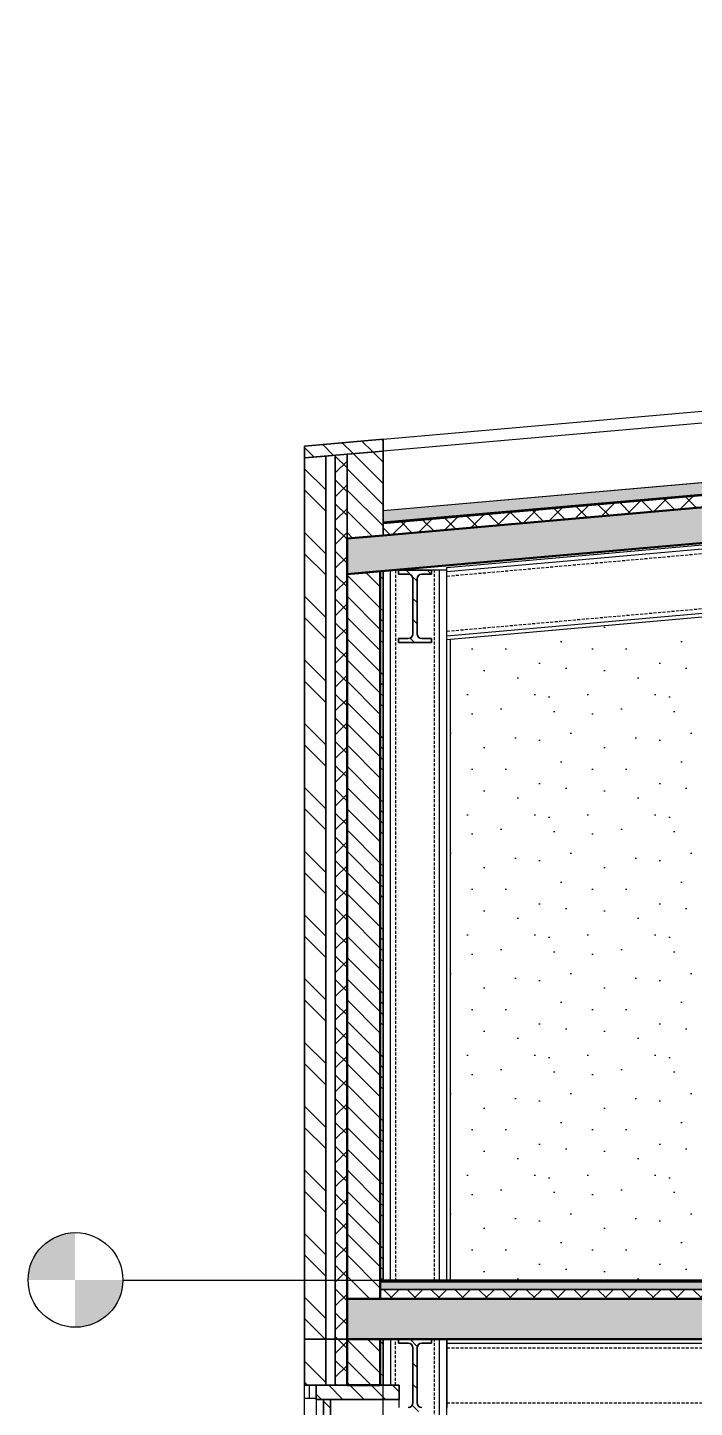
# Model space of a CAD drawing. Header units: millimetres. Extents: x -100 to 224448, y 0 to 22177.
# Drawn here: x 73510 to 76326, y 16312 to 22144 of the extents above; entities that cross this region are included whole.
import ezdxf

# ---------------------------------------------------------------- set-up
doc = ezdxf.new("R2010")
doc.units = ezdxf.units.MM
doc.linetypes.add('DASHED', pattern=[19.05, 12.7, -6.35])
doc.layers.get('0').update_dxf_attribs({"true_color": 0xdfdfdf})
for name, color, linetype in [('Background_0', 7, 'Continuous'), ('Background_Back bricks', 7, 'Continuous'), ('Background_Front bricks', 7, 'Continuous'), ('Background_GLASS', 161, 'Continuous'), ('Background_WINDOW_FRAME', 253, 'Continuous'), ('Boundary_0', 7, 'Continuous'), ('Boundary_Air', 7, 'Continuous'), ('Boundary_Bitumen_ SBS Modified_ Asphalt', 7, 'Continuous'), ('Boundary_Cavity Wall_ Front', 7, 'Continuous'), ('Boundary_Floor_ Ceramic Tiles', 7, 'Continuous'), ('Boundary_Front bricks', 7, 'Continuous'), ('Boundary_GLASS', 161, 'Continuous'), ('Boundary_Gravel', 7, 'Continuous'), ('Boundary_Gypsum Board', 54, 'Continuous'), ('Boundary_Insulation_ Extruded Polystyrene', 42, 'Continuous'), ('Boundary_Insulation_ Polyurethane Foam', 42, 'Continuous'), ('Boundary_Screed', 7, 'Continuous'), ('Boundary_WINDOW_FRAME', 253, 'Continuous'), ('Elevation_Front bricks', 7, 'Continuous'), ('Elevation_Plaster_ Cement', 7, 'Continuous'), ('Fill_0', 7, 'Continuous'), ('Fill_Bitumen_ SBS Modified_ Asphalt', 251, 'Continuous'), ('Fill_Concrete_ Beam and Pot Floor', 85, 'Continuous'), ('Fill_Concrete_ Reinforced', 85, 'Continuous'), ('Fill_Floor_ Ceramic Tiles', 251, 'Continuous'), ('Fill_Front bricks', 7, 'Continuous'), ('Fill_GLASS', 161, 'Continuous'), ('Fill_Gravel', 251, 'Continuous'), ('Fill_Gypsum Board', 251, 'Continuous'), ('Fill_Insulation_ Extruded Polystyrene', 42, 'Continuous'), ('Fill_Insulation_ Polyurethane Foam', 42, 'Continuous'), ('Fill_Screed', 251, 'Continuous'), ('Fill_Supporting Wall_ Brick', 11, 'Continuous'), ('Fill_WINDOW_FRAME', 253, 'Continuous'), ('Viewport border', 7, 'Continuous')]:
    doc.layers.add(name, color=color, linetype=linetype)
for name, color, linetype, lineweight in [('Background_Air', 7, 'Continuous', 9), ('Background_Bitumen_ SBS Modified_ Asphalt', 7, 'Continuous', 9), ('Background_Concrete_ Beam and Pot Floor', 7, 'Continuous', 9), ('Background_Concrete_ Reinforced', 7, 'Continuous', 9), ('Background_Floor_ Ceramic Tiles', 7, 'Continuous', 9), ('Background_Gravel', 7, 'Continuous', 9), ('Background_Gypsum Board', 7, 'Continuous', 9), ('Background_Insulation_ Extruded Polystyrene', 7, 'Continuous', 9), ('Background_Insulation_ Polyurethane Foam', 7, 'Continuous', 9), ('Background_Plaster_ Cement', 7, 'Continuous', 9), ('Background_Screed', 7, 'Continuous', 9), ('Background_Supporting Wall_ Brick', 7, 'Continuous', 9), ('Boundary_Concrete_ Beam and Pot Floor', 99, 'Continuous', 50), ('Boundary_Concrete_ Reinforced', 99, 'Continuous', 50), ('Boundary_Supporting Wall_ Brick', 14, 'Continuous', 50)]:
    doc.layers.add(name, color=color, linetype=linetype, lineweight=lineweight)
for name, color, linetype, true_color in [('Background_DETAIL_OBJECTS', 7, 'Continuous', 0xdfdfdf), ('Boundary_DETAIL_OBJECTS', 7, 'Continuous', 0xdfdfdf), ('Fill_DETAIL_OBJECTS', 7, 'Continuous', 0xdfdfdf)]:
    doc.layers.add(name, color=color, linetype=linetype, true_color=true_color)
doc.layers.add('BIM_ROOM_LINES', color=7, linetype='Continuous', plot=False)
doc.styles.get("Standard").update_dxf_attribs({"font": 'arial.ttf'})
pattern_1 = [(45, (-5595.9, -5200), (-44.90128, 44.90128), [])]

# ---------------------------------------------------------------- blocks, each defined once
blk = doc.blocks.new('_StoryIndicator')
h = blk.add_hatch(color=256)
h.paths.add_polyline_path([(-198.9, 0.4), (1.1, 0.4), (1.1, 200.4, 0.414214)])
h.paths.add_polyline_path([(201.1, 0.4), (1.1, 0.4), (1.1, -199.6, 0.414214)])
blk.add_line((-200, 0), (-800, 0))
blk.add_circle((-1.1, -0.4), 200)
for tag, p in [('STORYNAME', (346.3, 56.7)), ('STORYELEVATION', (350.5, -171.6))]:
    blk.add_attdef(tag, p, '', height=100)
blk = doc.blocks.new("AA'__section__..%5CMainBuilding.dwg", base_point=(4426.8, -9050, 0))
at = {"layer": 'Elevation_Front bricks'}
h = blk.add_hatch(dxfattribs=at)
h.set_pattern_fill('V_MASONRY300x75', color=256, scale=10, style=0)
h.paths.add_polyline_path([(5645.9, 5055), (5645.9, 7295), (5645.9, 7355), (5595.9, 7355), (5595.9, 4995), (5645.9, 4995)])
at = {"layer": 'Elevation_Plaster_ Cement'}
h = blk.add_hatch(dxfattribs=at)
h.set_pattern_fill('DOTS2', color=256, scale=20, style=0)
h.paths.add_polyline_path([(5964.2, 10800), (5966.1, 10800), (5980.9, 10800), (5993.4, 10800), (6008.3, 10800), (6008.3, 10801.3), (6077.8, 10801.3), (6147.3, 10801.3), (6147.3, 10800), (6159.7, 10800), (6165.9, 10800), (6197.9, 10800), (6197.9, 10812), (10895.9, 11227.9), (10895.9, 11231.5)])
h = blk.add_hatch(dxfattribs=at)
h.set_pattern_fill('DOTS2', color=256, scale=20, style=0)
h.paths.add_polyline_path([(10745.9, 9940), (10745.9, 8490), (10895.9, 8490), (10895.9, 10921.7), (6212.9, 10507.1), (6212.9, 7800), (7414.1, 7800), (7508.5, 8470), (7308.5, 8470), (7308.5, 8490), (7823.1, 8490), (8099.6, 8505.2, -0.035668), (8112, 8490), (8623.1, 8490), (8899.6, 8505.2, -0.035668), (8912, 8490), (9423.1, 8490), (9699.6, 8505.2, -0.035668), (9712, 8490), (9945.9, 8490), (9945.9, 9940)])
at = {"layer": 'Fill_0', "extrusion": (-1.74004e-16, 5.34978e-30, -1)}
h = blk.add_hatch(dxfattribs=at)
h.set_pattern_fill('ANSI31', color=256, scale=20, style=0)
h.set_pattern_definition(pattern_1)
edge = h.paths.add_edge_path()
edge.add_line((-6132.4, 10800), (-6132.4, 10783.3))
edge.add_line((-6132.4, 10783.3), (-6091.5, 10783.3))
edge.add_spline(control_points=[(-6091.5, 10783.3), (-6071.6, 10783.3), (-6071.6, 10763.4)], knot_values=[-0.785398, -0.785398, -0.785398, 0.785398, 0.785398, 0.785398], weights=[1, 0.707107, 1], degree=2, periodic=0)
edge.add_line((-6071.6, 10763.4), (-6071.6, 10531.6))
edge.add_spline(control_points=[(-6071.6, 10531.6), (-6071.6, 10511.7), (-6091.5, 10511.7)], knot_values=[-0.785398, -0.785398, -0.785398, 0.785398, 0.785398, 0.785398], weights=[1, 0.707107, 1], degree=2, periodic=0)
edge.add_line((-6091.5, 10511.7), (-6132.4, 10511.7))
edge.add_line((-6132.4, 10511.7), (-6132.4, 10495))
edge.add_line((-6132.4, 10495), (-5993.4, 10495))
edge.add_line((-5993.4, 10495), (-5993.4, 10511.7))
edge.add_line((-5993.4, 10511.7), (-6034.3, 10511.7))
edge.add_spline(control_points=[(-6034.3, 10511.7), (-6054.2, 10511.7), (-6054.2, 10531.6)], knot_values=[-0.785398, -0.785398, -0.785398, 0.785398, 0.785398, 0.785398], weights=[1, 0.707107, 1], degree=2, periodic=0)
edge.add_line((-6054.2, 10531.6), (-6054.2, 10763.4))
edge.add_spline(control_points=[(-6054.2, 10763.4), (-6054.2, 10783.3), (-6034.3, 10783.3)], knot_values=[-0.785398, -0.785398, -0.785398, 0.785398, 0.785398, 0.785398], weights=[1, 0.707107, 1], degree=2, periodic=0)
edge.add_line((-6034.3, 10783.3), (-5993.4, 10783.3))
edge.add_line((-5993.4, 10783.3), (-5993.4, 10800))
edge.add_line((-5993.4, 10800), (-6132.4, 10800))
at = {"layer": 'Fill_0', "extrusion": (-1.74004e-16, 1.92167e-29, -1)}
h = blk.add_hatch(dxfattribs=at)
h.set_pattern_fill('ANSI31', color=256, scale=20, style=0)
h.set_pattern_definition(pattern_1)
edge = h.paths.add_edge_path()
edge.add_line((-5993.4, 7533.3), (-5993.4, 7550))
edge.add_line((-5993.4, 7550), (-6132.4, 7550))
edge.add_line((-6132.4, 7550), (-6132.4, 7533.3))
edge.add_line((-6132.4, 7533.3), (-6091.5, 7533.3))
edge.add_spline(control_points=[(-6091.5, 7533.3), (-6071.6, 7533.3), (-6071.6, 7513.4)], knot_values=[-0.785398, -0.785398, -0.785398, 0.785398, 0.785398, 0.785398], weights=[1, 0.707107, 1], degree=2, periodic=0)
edge.add_line((-6071.6, 7513.4), (-6071.6, 7281.6))
edge.add_spline(control_points=[(-6071.6, 7281.6), (-6071.6, 7261.7), (-6091.5, 7261.7)], knot_values=[-0.785398, -0.785398, -0.785398, 0.785398, 0.785398, 0.785398], weights=[1, 0.707107, 1], degree=2, periodic=0)
edge.add_line((-6091.5, 7261.7), (-6132.4, 7261.7))
edge.add_line((-6132.4, 7261.7), (-6132.4, 7245))
edge.add_line((-6132.4, 7245), (-5993.4, 7245))
edge.add_line((-5993.4, 7245), (-5993.4, 7261.7))
edge.add_line((-5993.4, 7261.7), (-6034.3, 7261.7))
edge.add_spline(control_points=[(-6034.3, 7261.7), (-6054.2, 7261.7), (-6054.2, 7281.6)], knot_values=[-0.785398, -0.785398, -0.785398, 0.785398, 0.785398, 0.785398], weights=[1, 0.707107, 1], degree=2, periodic=0)
edge.add_line((-6054.2, 7281.6), (-6054.2, 7513.4))
edge.add_spline(control_points=[(-6054.2, 7513.4), (-6054.2, 7533.3), (-6034.3, 7533.3)], knot_values=[-0.785398, -0.785398, -0.785398, 0.785398, 0.785398, 0.785398], weights=[1, 0.707107, 1], degree=2, periodic=0)
edge.add_line((-6034.3, 7533.3), (-5993.4, 7533.3))
at = {"layer": 'Fill_Bitumen_ SBS Modified_ Asphalt', "extrusion": (-8.83442e-16, 1.01422e-14, -1)}
blk.add_hatch(color=256, dxfattribs=at).paths.add_polyline_path([(-5927.9, 11002.6), (-25863.9, 12746.8), (-25863.9, 12741.8), (-5927.9, 10997.6)])
at = {"layer": 'Fill_Concrete_ Beam and Pot Floor', "extrusion": (-3.14407e-16, 3.56193e-15, -1)}
h = blk.add_hatch(dxfattribs=at)
h.set_pattern_fill('CONCRETE2', color=256, scale=20, angle=15, style=0)
h.set_pattern_definition([(65, (-5595.9, -5200), (288.1626, 50.8108), [30.48, -335.28]), (10, (-5595.9, -5200), (-133.5858, 280.6803), [24.384, -268.224]), (115.4514, (-5571.9, -5195.77), (154.577, 331.491), [25.904, -284.944]), (61.1842, (-5616.94, -5121.5), (436.358, 47.282), [45.72, -502.92]), (111.6356, (-5580.57, -5117.55), (264.442, 480.704), [38.856, -427.416]), (6.1842, (-5616.94, -5121.5), (264.442, 480.704), [36.576, -402.336]), (36, (-5572.42, -5130.6), (276.6663, -95.2638), [30.48, -335.28]), (341, (-5572.42, -5130.6), (19.2398, 310.2522), [24.384, -268.224]), (86.4514, (-5549.37, -5138.54), (295.9062, 214.988), [25.904, -284.944]), (52.5, (-5595.9, -5200), (-30.24175, 131.95726), [0, -264.9728, 0, -272.288, 0, -269.24]), (22.5, (-5595.9, -5200), (61.7827, 182.4979), [0, -155.2448, 0, -258.8768, 0, -102.616]), (342.5, (-5683.44, -5223.46), (211.9256, 47.29565), [0, -101.6, 0, -316.992, 0, -420.624]), (332.5, (-5722.7, -5233.97), (218.4016, 100.6383), [0, -132.08, 0, -210.5152, 0, -298.704])])
h.paths.add_polyline_path([(-26015.9, 12554.3), (-5775.9, 10783.5), (-5775.9, 10934.1), (-5927.9, 10947.4), (-25863.9, 12691.6), (-26015.9, 12704.9)])
at = {"layer": 'Fill_Concrete_ Reinforced', "extrusion": (1.66128e-17, 2.88827e-15, -1)}
h = blk.add_hatch(dxfattribs=at)
h.set_pattern_fill('CONCRETE1', color=256, scale=20, angle=15, style=0)
h.set_pattern_definition([(15, (-5595.9, -5200), (287.368, 497.736), [50.8, -355.6]), (105, (-5595.9, -5200), (-497.736, 287.368), [50.8, -355.6]), (150, (-5546.83, -5186.85), (-392.5523, -105.184), [71.842, -502.8944]), (15, (-5606, -4966.04), (287.368, 497.736), [50.8, -355.6]), (60, (-5574.9, -4984), (-105.184, 392.5523), [35.921, -538.8154]), (150, (-5574.9, -4984), (-392.5523, -105.184), [35.921, -538.8154]), (15, (-5485.1, -4828.46), (287.368, 497.736), [71.842, -334.558]), (60, (-5485.1, -4828.46), (-105.184, 392.5523), [50.8, -523.9364]), (150, (-5415.7, -4809.87), (-392.5523, -105.184), [50.8, -523.9364]), (105, (-5352.3, -5029.55), (-497.736, 287.368), [50.8, -355.6]), (60, (-5352.32, -5029.55), (-105.184, 392.5523), [35.921, -538.8154]), (150, (-5334.36, -4998.44), (-392.5523, -105.184), [35.921, -538.8154]), (15, (-5573.13, -5088.7), (287.368, 497.736), [25.4, -340.36]), (15, (-5305, -4911.7), (287.368, 497.736), [25.4, -340.36]), (105, (-5440.83, -4895.5), (-497.736, 287.368), [25.4, -340.36]), (150, (-5332.6, -5103.15), (-392.5523, -105.184), [35.921, -538.8154]), (150, (-5576.65, -4879.3), (-392.5523, -105.184), [35.921, -538.8154]), (60, (-5446.4, -5021.9), (-105.184, 392.5523), [35.921, -538.8154]), (105, (-5474.1, -5114.77), (-497.736, 287.368), [6.35, -400.05]), (105, (-5500.1, -4944.24), (-497.736, 287.368), [6.35, -400.05]), (105, (-5334.15, -4827.46), (-497.736, 287.368), [6.35, -400.05]), (105, (-5272.14, -5034.36), (-497.736, 287.368), [6.35, -400.05])])
h.paths.add_polyline_path([(-26015.9, 7550), (-5775.9, 7550), (-5775.9, 7720), (-5915.9, 7720), (-25875.9, 7720), (-26015.9, 7720)])
at = {"layer": 'Fill_DETAIL_OBJECTS', "extrusion": (-1.52472e-16, 3.38072e-16, -1)}
h = blk.add_hatch(dxfattribs=at)
h.set_pattern_fill('ANSI31', color=256, scale=20, style=0)
h.set_pattern_definition([(45, (-5595.9, -5200), (-44.90128, 44.90128), [])])
h.paths.add_polyline_path([(-5595.9, 11274.7), (-5595.9, 11324.9), (-5927.9, 11353.9), (-5927.9, 11303.8)])
at = {"layer": 'Fill_DETAIL_OBJECTS', "extrusion": (-6.65369e-17, 4.76158e-17, -1)}
h = blk.add_hatch(dxfattribs=at)
h.set_pattern_fill('ANSI31', color=256, scale=20, style=0)
h.set_pattern_definition(pattern_1)
h.paths.add_polyline_path([(-5775.9, 10934.1), (-5775.9, 11290.5), (-5927.9, 11303.8), (-5927.9, 10947.4)])
at = {"layer": 'Fill_Floor_ Ceramic Tiles', "extrusion": (2.10113e-17, -4.02994e-14, -1)}
h = blk.add_hatch(dxfattribs=at)
h.set_pattern_fill('_USER', color=256, scale=60, angle=90, style=0, pattern_type=0)
h.set_pattern_definition([(90, (-5595.9, -5200), (-60, -2e-13), [])])
h.paths.add_polyline_path([(-5915.9, 7800), (-25875.9, 7800), (-25875.9, 7792), (-5915.9, 7792)])
at = {"layer": 'Fill_Front bricks', "extrusion": (4.15315e-15, 2.0934e-16, -1)}
h = blk.add_hatch(dxfattribs=at)
h.set_pattern_fill('ANSI32', color=256, scale=20, style=0)
h.set_pattern_definition([(45, (-5595.9, -5200), (-134.7038, 134.7038), []), (45, (-5506.1, -5200), (-134.7038, 134.7038), [])])
h.paths.add_polyline_path([(-5595.9, 7550), (-5595.9, 11274.7), (-5685.9, 11282.6), (-5685.9, 7550)])
at = {"layer": 'Fill_Front bricks', "extrusion": (3.21963e-15, -1.91436e-15, -1)}
h = blk.add_hatch(dxfattribs=at)
h.set_pattern_fill('ANSI32', color=256, scale=20, style=0)
h.set_pattern_definition([(45, (-5595.9, -5200), (-134.7038, 134.7038), []), (45, (-5506.1, -5200), (-134.7038, 134.7038), [])])
h.paths.add_polyline_path([(-5595.9, 7355), (-5595.9, 7550), (-5685.9, 7550), (-5685.9, 7355)])
at = {"layer": 'Fill_GLASS', "extrusion": (-1.74004e-16, 1.06547e-32, -1)}
h = blk.add_hatch(dxfattribs=at)
h.set_pattern_fill('ANSI31', color=256, scale=20, style=0)
h.set_pattern_definition(pattern_1)
h.paths.add_polyline_path([(-5675.9, 7295), (-5705.9, 7295), (-5705.9, 5055), (-5675.9, 5055)])
at = {"layer": 'Fill_Gravel', "extrusion": (7.13573e-16, -8.11374e-15, -1)}
h = blk.add_hatch(dxfattribs=at)
h.set_pattern_fill('GRAVEL1', color=256, scale=10, angle=15, style=0)
h.set_pattern_definition([(243.0128, (-5517.303, -4992.59), (-971.645967, -1937.4994145), [24.2165, -2397.4358]), (199.9697, (-5528.293, -5014.17), (2039.8129444, 732.9143235), [41.5562, -4114.0665]), (147.5104, (-5567.35, -5028.362), (2251.126987, -1446.6607953), [29.3018, -2900.8858]), (282.2737, (-5623.511, -5089.998), (-757.8826197, 3523.9202684), [37.8428, -3746.4404]), (307.8337, (-5615.467, -5126.976), (-1428.383936, 1853.4615588), [37.1079, -3673.6871]), (12.2737, (-5592.706, -5156.284), (-3523.9202684, -757.8826197), [37.8428, -3746.4404]), (52.6942, (-5555.728, -5148.239), (-1794.3938764, -2344.3017267), [50.0452, -4954.4728]), (87.2553, (-5525.397, -5108.4324), (192.1451693, 4151.178115), [47.2478, -4677.5378]), (136.4296, (-5523.135, -5061.239), (-1996.570956, 1887.565762), [37.971, -3759.1331]), (190.2364, (-5550.646, -5035.067), (1959.120334, 338.596577), [43.3498, -2124.1373]), (237.3974, (-5593.3054, -5042.771), (-1573.9397224, -2471.5812392), [56.0606, -5550.0075]), (153.8141, (-5450.918, -5045.615), (-1496.591497, 717.087291), [19.1342, -1894.2919]), (186.4692, (-5468.088, -5037.172), (2353.4413602, 257.9018128), [36.4027, -3603.872]), (240, (-5504.26, -5041.27), (46.58744, -173.8667), [25.4558, -229.1026]), (218.1986, (-5522.02, -5023.67), (776.15828, 580.670656), [13.7084, -1357.1307]), (306.8014, (-5532.793, -5032.147), (-313.62893, 475.01257), [19.3865, -949.9432]), (45.9638, (-5521.18, -5047.67), (428.42463, 487.49592), [31.4872, -1018.0841]), (176.5651, (-5499.29, -5025.034), (394.32073, -80.6915), [22.7684, -546.4417]), (31.3895, (-5633.636, -5059.168), (1598.9049246, 987.4730624), [31.896, -3157.7121]), (85.3462, (-5606.408, -5042.555), (-183.00396, -2098.8829984), [26.759, -2649.1334]), (308.1986, (-5508.61, -4990.26), (-580.670656, 776.15828), [27.4167, -1343.4224]), (358.6105, (-5491.656, -5011.807), (-1878.428814, 55.7242953), [31.896, -3157.7121]), (354.444, (-5604.752, -5166.965), (-962.508234, 114.795375), [30.7584, -1507.1623]), (309.7751, (-5574.138, -5169.943), (-1381.7937544, 1679.5969543), [25.772, -2551.4357]), (81.8014, (-5460.284, -5163.662), (114.7964, 962.508115), [27.4167, -1343.4224]), (32.354, (-5456.374, -5136.525), (-2073.9173282, -1301.102299), [30.1736, -2987.1763]), (84.444, (-5545.479, -5186.49), (-114.795375, -962.508234), [15.3792, -1522.5415]), (116.3099, (-5470.716, -5166.457), (-360.215985, 648.87941), [9.1782, -908.6452]), (180.9638, (-5474.784, -5158.23), (568.18738, -34.104), [37.1079, -705.051]), (201.009, (-5511.887, -5158.854), (1692.0790475, 639.7407994), [34.389, -3404.5061]), (318.6901, (-5516.987, -5063.32), (-267.04172, 301.14573), [25.96, -623.0392]), (8.1572, (-5497.487, -5080.4555), (3048.908147, 444.2515605), [45.3229, -4486.9613]), (75.9454, (-5452.623, -5074.025), (-369.354585, -1403.416322), [18.5321, -1834.6813]), (105, (-5448.12, -5056.05), (-220.4541, 127.2792), [10.8, -169.2]), (135.2564, (-5516.762, -5154.57), (1021.577817, -1030.717494), [25.0063, -2475.6336]), (63.0128, (-5534.523, -5136.967), (971.645967, 1937.4994145), [48.433, -2373.2194]), (15, (-5512.54, -5093.8), (127.2792, 220.4541), [46.8, -133.2]), (340.3048, (-5467.339, -5081.695), (-2064.777887, 751.1940244), [28.4605, -2817.5893]), (269.0546, (-5440.543, -5091.286), (12.48309, -742.05404), [26.2084, -1284.2114]), (222.646, (-5440.976, -5117.491), (-2837.5909561, -2623.8287673), [42.6717, -4224.5053]), (190.4261, (-5472.363, -5146.4), (-2306.8515396, -431.7703282), [45.1438, -4469.2289])])
h.paths.add_polyline_path([(-5927.9, 11052.8), (-25863.9, 12797), (-25863.9, 12746.8), (-5927.9, 11002.6)])
at = {"layer": 'Fill_Gypsum Board', "extrusion": (-2.84615e-14, 1.64226e-16, -1)}
h = blk.add_hatch(dxfattribs=at)
h.set_pattern_fill('ANSI34', color=256, scale=10, style=0)
h.set_pattern_definition([(45, (-5595.9, -5200), (-134.7038, 134.7038), []), (45, (-5551, -5200), (-134.7038, 134.7038), []), (45, (-5506.1, -5200), (-134.7038, 134.7038), []), (45, (-5461.2, -5200), (-134.7038, 134.7038), [])])
h.paths.add_polyline_path([(-5927.9, 10796.8), (-5927.9, 7800), (-5915.9, 7800), (-5915.9, 10795.8)])
at = {"layer": 'Fill_Gypsum Board', "extrusion": (-2.84543e-14, -1.39226e-15, -1)}
h = blk.add_hatch(dxfattribs=at)
h.set_pattern_fill('ANSI34', color=256, scale=10, style=0)
h.set_pattern_definition([(45, (-5595.9, -5200), (-134.7038, 134.7038), []), (45, (-5551, -5200), (-134.7038, 134.7038), []), (45, (-5506.1, -5200), (-134.7038, 134.7038), []), (45, (-5461.2, -5200), (-134.7038, 134.7038), [])])
h.paths.add_polyline_path([(-5927.9, 7550), (-5927.9, 7355), (-5915.9, 7355), (-5915.9, 7550)])
at = {"layer": 'Fill_Insulation_ Extruded Polystyrene', "extrusion": (2.11813e-17, 8.48409e-16, -1)}
h = blk.add_hatch(dxfattribs=at)
h.set_pattern_fill('INSULATION', color=256, scale=20, style=0)
h.set_pattern_definition([(45, (-5595.9, -5200), (-50.28943, 50.28943), []), (135, (-5595.9, -5200), (-50.28943, -50.28943), [])])
h.paths.add_polyline_path([(-5915.9, 7760), (-25875.9, 7760), (-25875.9, 7720), (-5915.9, 7720)])
at = {"layer": 'Fill_Insulation_ Polyurethane Foam', "extrusion": (-8.48495e-17, 1.01422e-15, -1)}
h = blk.add_hatch(dxfattribs=at)
h.set_pattern_fill('INSULATION', color=256, scale=20, style=0)
h.set_pattern_definition([(45, (-5595.9, -5200), (-50.28943, 50.28943), []), (135, (-5595.9, -5200), (-50.28943, -50.28943), [])])
h.paths.add_polyline_path([(-5927.9, 10997.6), (-25863.9, 12741.8), (-25863.9, 12691.6), (-5927.9, 10947.4)])
at = {"layer": 'Fill_Insulation_ Polyurethane Foam', "extrusion": (2.30361e-15, 1.30738e-16, -1)}
h = blk.add_hatch(dxfattribs=at)
h.set_pattern_fill('INSULATION', color=256, scale=20, style=0)
h.set_pattern_definition([(45, (-5595.9, -5200), (-50.28943, 50.28943), []), (135, (-5595.9, -5200), (-50.28943, -50.28943), [])])
h.paths.add_polyline_path([(-5725.9, 7550), (-5725.9, 11286.1), (-5775.9, 11290.5), (-5775.9, 10783.5), (-5775.9, 7720), (-5775.9, 7550)])
at = {"layer": 'Fill_Insulation_ Polyurethane Foam', "extrusion": (-1.53146e-15, -1.91436e-15, -1)}
h = blk.add_hatch(dxfattribs=at)
h.set_pattern_fill('INSULATION', color=256, scale=20, style=0)
h.set_pattern_definition([(45, (-5595.9, -5200), (-50.28943, 50.28943), []), (135, (-5595.9, -5200), (-50.28943, -50.28943), [])])
h.paths.add_polyline_path([(-5725.9, 7355), (-5725.9, 7550), (-5775.9, 7550), (-5775.9, 7355)])
at = {"layer": 'Fill_Screed', "extrusion": (2.11813e-17, 1.06051e-15, -1)}
h = blk.add_hatch(dxfattribs=at)
h.set_pattern_fill('SCREED', color=256, scale=20, angle=15, style=0)
h.set_pattern_definition([(15, (-5595.9, -5200), (915.6406, 508.3053), [-127, 0, -381, 0]), (15, (-5599.19, -5187.73), (915.6406, 508.3053), [-50.8, 0, -177.8, 0, -91.44, 0, -381, 0]), (15, (-5602.47, -5175.47), (915.6406, 508.3053), [-25.4, 0, -127, 0, -127, 0, -279.4, 0, -91.44, 0]), (15, (-5605.76, -5163.2), (915.6406, 508.3053), [-91.44, 0, -406.4, 0]), (15, (-5609.05, -5150.93), (915.6406, 508.3053), [-304.8, 0, -304.8, 0]), (15, (-5612.34, -5138.66), (915.6406, 508.3053), [-431.8, 0]), (15, (-5615.62, -5126.4), (915.6406, 508.3053), [-127, 0, -558.8, 0]), (15, (-5618.9, -5114.13), (915.6406, 508.3053), [-177.8, 0, -101.6, 0]), (15, (-5622.2, -5101.86), (915.6406, 508.3053), [-254, 0]), (15, (-5628.77, -5077.33), (915.6406, 508.3053), [-35.56, 0, -381, 0, -228.6, 0]), (15, (-5632.06, -5065.06), (915.6406, 508.3053), [-50.8, 0, -5.08, 0, -127, 0]), (15, (-5635.34, -5052.8), (915.6406, 508.3053), [-25.4, 0, -330.2, 0, -381, 0]), (15, (-5638.63, -5040.53), (915.6406, 508.3053), [-254, 0]), (15, (-5641.92, -5028.26), (915.6406, 508.3053), [-127, 0, -533.4, 0]), (15, (-5648.5, -5003.72), (915.6406, 508.3053), [-609.6, 0]), (15, (-5651.78, -4991.46), (915.6406, 508.3053), [-127, 0, -10.16, 0, -177.8, 0]), (15, (-5655.07, -4979.2), (915.6406, 508.3053), [-35.56, 0, -254, 0, -101.6, 0, -177.8, 0, -203.2, 0]), (15, (-5658.35, -4966.92), (915.6406, 508.3053), [-76.2, 0, -101.6, 0, -254, 0, -10.16, 0, -127, 0]), (15, (-5661.64, -4954.65), (915.6406, 508.3053), [-254, 0])])
h.paths.add_polyline_path([(-5915.9, 7792), (-25875.9, 7792), (-25875.9, 7760), (-5915.9, 7760)])
at = {"layer": 'Fill_Supporting Wall_ Brick', "extrusion": (-1.14253e-15, 3.03457e-16, -1)}
h = blk.add_hatch(dxfattribs=at)
h.set_pattern_fill('ANSI31', color=256, scale=20, style=0)
h.set_pattern_definition([(45, (-5595.9, -5200), (-44.90128, 44.90128), [])])
h.paths.add_polyline_path([(-5775.9, 7720), (-5775.9, 10783.5), (-5915.9, 10795.8), (-5915.9, 7800), (-5915.9, 7720)])
at = {"layer": 'Fill_Supporting Wall_ Brick', "extrusion": (-6.58809e-16, -1.91436e-15, -1)}
h = blk.add_hatch(dxfattribs=at)
h.set_pattern_fill('ANSI31', color=256, scale=20, style=0)
h.set_pattern_definition([(45, (-5595.9, -5200), (-44.90128, 44.90128), [])])
h.paths.add_polyline_path([(-5775.9, 7355), (-5775.9, 7550), (-5915.9, 7550), (-5915.9, 7355)])
at = {"layer": 'Fill_WINDOW_FRAME', "extrusion": (1.79904e-16, 1.06547e-32, -1)}
h = blk.add_hatch(dxfattribs=at)
h.set_pattern_fill('ANSI31', color=256, scale=20, style=0)
h.set_pattern_definition([(45, (-5595.9, -5200), (-44.90128, 44.90128), [])])
h.paths.add_polyline_path([(-5645.9, 7355), (-5995.9, 7355), (-5995.9, 7295), (-5645.9, 7295)])
at = {"linetype": 'DASHED', "extrusion": (0, 1, 1.06547e-32)}
for p, q in [((6197.9, 10775.2), (10895.9, 11191.1)), ((6197.9, 10542.5), (10895.9, 10958.4)), ((5980.9, 10800), (5980.9, 7800)), ((6063.1, 10800), (6077.8, 10801.3)), ((6144.9, 7800), (6144.9, 10800)), ((5980.9, 7355), (5980.9, 7550)), ((6144.9, 4550), (6144.9, 7550)), ((6197.9, 7513.4), (10895.9, 7513.4)), ((6197.9, 7281.6), (10895.9, 7281.6))]:
    blk.add_line(p, q, dxfattribs=at)
blk.add_line((5427.9, 7800), (41613.9, 7800))
blk.add_line((5427.9, 7800), (41613.9, 7800))
at = {"layer": 'Background_0', "extrusion": (0, 1, 1.06547e-32)}
for p, q in [((6197.9, 10812), (10895.9, 11227.9)), ((6197.9, 10795.2), (10895.9, 11211.1)), ((6197.9, 10522.5), (10895.9, 10938.4)), ((10895.9, 10921.7), (6197.9, 10505.8)), ((10895.9, 10921.6), (6212.9, 10507.1)), ((5927.9, 10796.8), (5959.9, 10799.6)), ((5927.9, 7800), (5927.9, 10796.8)), ((5959.9, 10799.6), (5964.2, 10800)), ((5959.9, 7800), (5959.9, 10799.6)), ((5964.2, 10800), (5966.1, 10800)), ((5966.1, 10800), (5980.9, 10800)), ((5993.4, 10800), (5980.9, 10800)), ((6132.4, 10800), (5993.4, 10800)), ((5993.4, 10800), (5993.4, 10783.3)), ((6008.3, 10801.3), (6008.3, 10800)), ((6008.3, 10801.3), (6077.8, 10801.3)), ((6063.1, 10800), (6077.8, 10801.3)), ((6077.8, 10801.3), (6147.3, 10801.3)), ((6144.9, 10800), (6132.4, 10800)), ((6132.4, 10783.3), (6132.4, 10800)), ((6159.7, 10800), (6144.9, 10800)), ((6147.3, 10800), (6147.3, 10801.3)), ((6147.3, 10801.3), (6147.3, 10800)), ((6165.9, 10800), (6159.7, 10800)), ((6197.9, 10800), (6165.9, 10800)), ((6165.9, 7800), (6165.9, 10800)), ((6197.9, 10795.2), (6197.9, 10812)), ((6197.9, 7800), (6197.9, 10800)), ((6197.9, 10789.3), (6197.9, 10795.2)), ((6197.9, 10775.2), (6197.9, 10789.3)), ((5993.4, 10783.3), (6034.3, 10783.3)), ((6054.2, 10763.4), (6054.2, 10531.6)), ((6071.6, 10531.6), (6071.6, 10763.4)), ((6091.5, 10783.3), (6132.4, 10783.3)), ((6197.9, 10542.5), (6197.9, 10775.2)), ((6034.3, 10511.7), (5993.4, 10511.7)), ((5993.4, 10511.7), (5993.4, 10495)), ((6132.4, 10511.7), (6091.5, 10511.7)), ((6132.4, 10495), (6132.4, 10511.7)), ((6197.9, 10528.4), (6197.9, 10542.5)), ((6197.9, 10522.5), (6197.9, 10528.4)), ((6197.9, 10505.8), (6197.9, 10522.5)), ((6212.9, 7800), (6212.9, 10507.1)), ((6212.9, 10507.1), (6212.9, 10507.1)), ((5993.4, 10495), (6132.4, 10495)), ((5927.9, 7355), (5927.9, 7550)), ((5959.9, 7550), (5927.9, 7550)), ((5927.9, 7550), (5959.9, 7550)), ((5959.9, 7550), (5966.1, 7550)), ((5959.9, 7550), (5959.9, 7355)), ((5966.1, 7550), (5959.9, 7550)), ((5966.1, 7550), (5980.9, 7550)), ((5980.9, 7550), (5966.1, 7550)), ((5980.9, 7550), (5993.4, 7550)), ((5993.4, 7550), (5980.9, 7550)), ((6132.4, 7550), (5993.4, 7550)), ((5993.4, 7550), (5993.4, 7533.3)), ((5993.4, 7533.3), (6034.3, 7533.3)), ((6091.5, 7533.3), (6132.4, 7533.3)), ((6132.4, 7550), (6144.9, 7550)), ((6144.9, 7550), (6132.4, 7550)), ((6132.4, 7533.3), (6132.4, 7550)), ((6144.9, 7550), (6159.7, 7550)), ((6159.7, 7550), (6144.9, 7550)), ((6159.7, 7550), (6165.9, 7550)), ((6165.9, 7550), (6159.7, 7550)), ((6197.9, 7550), (6165.9, 7550)), ((6165.9, 7550), (6197.9, 7550)), ((6165.9, 4550), (6165.9, 7550)), ((6197.9, 4550), (6197.9, 7550)), ((10895.9, 7550), (6197.9, 7550)), ((6197.9, 7550), (6197.9, 7533.3)), ((6197.9, 7533.3), (6197.9, 7527.5)), ((6197.9, 7533.3), (10895.9, 7533.3)), ((6197.9, 7527.5), (6197.9, 7513.4)), ((6054.2, 7513.4), (6054.2, 7281.6)), ((6071.6, 7281.6), (6071.6, 7513.4)), ((6197.9, 7513.4), (6197.9, 7281.6)), ((6197.9, 7281.6), (6197.9, 7267.5)), ((6197.9, 7267.5), (6197.9, 7261.7))]:
    blk.add_line(p, q, dxfattribs=at)
at = {"layer": 'Background_0', "extrusion": (0, 0, -1)}
for centre, start, end in [((-6034.3, 10763.4), 90, 180), ((-6091.5, 10763.4), 0, 90), ((-6034.3, 10531.6), 180, 270), ((-6091.5, 10531.6), 270, 0), ((-6034.3, 7513.4), 90, 180), ((-6091.5, 7513.4), 0, 90), ((-6034.3, 7281.6), 180, 270), ((-6091.5, 7281.6), 270, 0)]:
    blk.add_arc(centre, 19.9, start, end, dxfattribs=at)
at = {"layer": 'Background_Air', "extrusion": (0, 1, 1.06547e-32)}
for p, q in [((5725.9, 11286.1), (5685.9, 11282.6)), ((5685.9, 11282.6), (5685.9, 7550)), ((5725.9, 7550), (5725.9, 11286.1)), ((5685.9, 7550), (5685.9, 7355)), ((5685.9, 7550), (5725.9, 7550)), ((5725.9, 7550), (5685.9, 7550)), ((5725.9, 7355), (5725.9, 7550)), ((5685.9, 7355), (5725.9, 7355))]:
    blk.add_line(p, q, dxfattribs=at)
at = {"layer": 'Background_Back bricks', "extrusion": (0, 1, 1.06547e-32)}
blk.add_line((5595.9, 7355), (5595.9, 7355), dxfattribs=at)
at = {"layer": 'Background_Bitumen_ SBS Modified_ Asphalt', "extrusion": (0, 1, 1.06547e-32)}
for p, q in [((25863.9, 12746.8), (5927.9, 11002.6)), ((5927.9, 10997.6), (25863.9, 12741.8)), ((5927.9, 11002.6), (5927.9, 10997.6))]:
    blk.add_line(p, q, dxfattribs=at)
at = {"layer": 'Background_Concrete_ Beam and Pot Floor', "extrusion": (0, 1, 1.06547e-32)}
for p, q in [((25863.9, 12691.6), (5927.9, 10947.4)), ((5775.9, 10783.5), (26015.9, 12554.3)), ((5927.9, 10947.4), (5775.9, 10934.1)), ((5775.9, 10934.1), (5775.9, 10783.5))]:
    blk.add_line(p, q, dxfattribs=at)
at = {"layer": 'Background_Concrete_ Reinforced', "extrusion": (0, 1, 1.06547e-32)}
for p, q in [((5915.9, 7720), (5775.9, 7720)), ((5775.9, 7720), (5775.9, 7550)), ((25875.9, 7720), (5915.9, 7720)), ((5775.9, 7550), (26015.9, 7550))]:
    blk.add_line(p, q, dxfattribs=at)
at = {"layer": 'Background_DETAIL_OBJECTS', "extrusion": (0, 1, 1.06547e-32)}
for p, q in [((5927.9, 11353.9), (25811.7, 13093.6)), ((25816.1, 13043.7), (5927.9, 11303.8)), ((25816.1, 13043.7), (5927.9, 11303.8)), ((5927.9, 11353.9), (5595.9, 11324.9)), ((5595.9, 11324.9), (5595.9, 11274.7)), ((5927.9, 11353.9), (5927.9, 11353.9)), ((5927.9, 11303.8), (5927.9, 11353.9)), ((5927.9, 11303.8), (5927.9, 11353.9)), ((5595.9, 11274.7), (5927.9, 11303.8)), ((5927.9, 11303.8), (5775.9, 11290.5)), ((5775.9, 11290.5), (5775.9, 10934.1)), ((5927.9, 11052.8), (5927.9, 11303.8)), ((5927.9, 11303.8), (5927.9, 11303.8)), ((5927.9, 11303.8), (5927.9, 11303.8)), ((5927.9, 10947.4), (5927.9, 11303.8)), ((5775.9, 10934.1), (5927.9, 10947.4))]:
    blk.add_line(p, q, dxfattribs=at)
at = {"layer": 'Background_Floor_ Ceramic Tiles', "extrusion": (0, 1, 1.06547e-32)}
for p, q in [((25875.9, 7800), (5915.9, 7800)), ((5915.9, 7800), (5915.9, 7792)), ((5915.9, 7792), (25875.9, 7792))]:
    blk.add_line(p, q, dxfattribs=at)
at = {"layer": 'Background_Front bricks', "extrusion": (0, 1, 1.06547e-32)}
for p, q in [((5685.9, 11282.6), (5595.9, 11274.7)), ((5595.9, 11274.7), (5595.9, 7550)), ((5685.9, 7550), (5685.9, 11282.6)), ((5595.9, 7550), (5595.9, 7355)), ((5595.9, 7550), (5685.9, 7550)), ((5685.9, 7550), (5595.9, 7550)), ((5685.9, 7355), (5685.9, 7550)), ((5595.9, 7355), (5685.9, 7355)), ((5595.9, 4995), (5595.9, 7355))]:
    blk.add_line(p, q, dxfattribs=at)
at = {"layer": 'Background_GLASS', "extrusion": (0, 1, 1.06547e-32)}
for p, q in [((5675.9, 7295), (5675.9, 5055)), ((5705.9, 7295), (5675.9, 7295)), ((5705.9, 5055), (5705.9, 7295))]:
    blk.add_line(p, q, dxfattribs=at)
at = {"layer": 'Background_Gravel', "extrusion": (0, 1, 1.06547e-32)}
for p, q in [((25863.9, 12797), (5927.9, 11052.8)), ((5927.9, 11002.6), (25863.9, 12746.8)), ((5927.9, 11052.8), (5927.9, 11002.6))]:
    blk.add_line(p, q, dxfattribs=at)
at = {"layer": 'Background_Gypsum Board', "extrusion": (0, 1, 1.06547e-32)}
for p, q in [((5927.9, 10796.8), (5915.9, 10795.8)), ((5915.9, 10795.8), (5915.9, 7800)), ((5927.9, 7800), (5927.9, 10796.8)), ((5915.9, 7800), (5927.9, 7800)), ((5915.9, 7550), (5915.9, 7355)), ((5927.9, 7550), (5915.9, 7550)), ((5927.9, 7355), (5927.9, 7550)), ((5915.9, 7355), (5927.9, 7355))]:
    blk.add_line(p, q, dxfattribs=at)
at = {"layer": 'Background_Insulation_ Extruded Polystyrene', "extrusion": (0, 1, 1.06547e-32)}
for p, q in [((25875.9, 7760), (5915.9, 7760)), ((5915.9, 7760), (5915.9, 7720)), ((5915.9, 7720), (25875.9, 7720))]:
    blk.add_line(p, q, dxfattribs=at)
at = {"layer": 'Background_Insulation_ Polyurethane Foam', "extrusion": (0, 1, 1.06547e-32)}
for p, q in [((25863.9, 12741.8), (5927.9, 10997.6)), ((5927.9, 10947.4), (25863.9, 12691.6)), ((5775.9, 11290.5), (5725.9, 11286.1)), ((5725.9, 11286.1), (5725.9, 7550)), ((5775.9, 10783.5), (5775.9, 11290.5)), ((5927.9, 10997.6), (5927.9, 10947.4)), ((5775.9, 7720), (5775.9, 10783.5)), ((5775.9, 7550), (5775.9, 7720)), ((5725.9, 7550), (5725.9, 7355)), ((5725.9, 7550), (5775.9, 7550)), ((5775.9, 7550), (5725.9, 7550)), ((5775.9, 7355), (5775.9, 7550)), ((5725.9, 7355), (5775.9, 7355))]:
    blk.add_line(p, q, dxfattribs=at)
at = {"layer": 'Background_Plaster_ Cement', "extrusion": (0, 1, 1.06547e-32)}
blk.add_line((5964.2, 10800), (10895.9, 11231.5), dxfattribs=at)
at = {"layer": 'Background_Screed', "extrusion": (0, 1, 1.06547e-32)}
for p, q in [((25875.9, 7792), (5915.9, 7792)), ((5915.9, 7792), (5915.9, 7760)), ((5915.9, 7760), (25875.9, 7760))]:
    blk.add_line(p, q, dxfattribs=at)
at = {"layer": 'Background_Supporting Wall_ Brick', "extrusion": (0, 1, 1.06547e-32)}
for p, q in [((5915.9, 10795.8), (5775.9, 10783.5)), ((5915.9, 7800), (5915.9, 10795.8)), ((5775.9, 10783.5), (5775.9, 7720)), ((5915.9, 7720), (5915.9, 7800)), ((5775.9, 7720), (5915.9, 7720)), ((5775.9, 7550), (5775.9, 7355)), ((5915.9, 7550), (5775.9, 7550)), ((5915.9, 7355), (5915.9, 7550)), ((5775.9, 7355), (5915.9, 7355))]:
    blk.add_line(p, q, dxfattribs=at)
at = {"layer": 'Background_WINDOW_FRAME', "extrusion": (0, 1, 1.06547e-32)}
for p, q in [((5995.9, 7355), (5645.9, 7355)), ((5645.9, 7355), (5645.9, 7295)), ((5995.9, 7261.7), (5995.9, 7355)), ((5995.9, 7295), (5995.9, 7355)), ((5995.9, 7295), (5995.9, 7355)), ((5645.9, 7295), (5645.9, 5055)), ((5645.9, 7295), (5995.9, 7295))]:
    blk.add_line(p, q, dxfattribs=at)
at = {"layer": 'BIM_ROOM_LINES', "extrusion": (0, 1, 1.06547e-32)}
for p, q in [((5927.9, 10796.8), (25863.9, 12541)), ((5964.2, 10800), (10895.9, 11231.5)), ((5927.9, 7800), (5927.9, 10796.8)), ((25863.9, 7800), (5927.9, 7800)), ((5927.9, 7550), (25863.9, 7550)), ((5927.9, 4550), (5927.9, 7550))]:
    blk.add_line(p, q, dxfattribs=at)
at = {"layer": 'Boundary_0', "extrusion": (0, 1, 1.06547e-32)}
for p, q in [((5993.4, 10783.3), (5993.4, 10800)), ((5993.4, 10800), (6132.4, 10800)), ((6132.4, 10800), (6132.4, 10783.3)), ((6034.3, 10783.3), (5993.4, 10783.3)), ((6054.2, 10531.6), (6054.2, 10763.4)), ((6071.6, 10763.4), (6071.6, 10531.6)), ((6132.4, 10783.3), (6091.5, 10783.3)), ((5993.4, 10495), (5993.4, 10511.7)), ((5993.4, 10511.7), (6034.3, 10511.7)), ((6091.5, 10511.7), (6132.4, 10511.7)), ((6132.4, 10511.7), (6132.4, 10495)), ((6132.4, 10495), (5993.4, 10495)), ((5993.4, 7533.3), (5993.4, 7550)), ((5993.4, 7550), (6132.4, 7550)), ((6034.3, 7533.3), (5993.4, 7533.3)), ((6132.4, 7533.3), (6091.5, 7533.3)), ((6132.4, 7550), (6132.4, 7533.3)), ((6054.2, 7281.6), (6054.2, 7513.4)), ((6071.6, 7513.4), (6071.6, 7281.6))]:
    blk.add_line(p, q, dxfattribs=at)
at = {"layer": 'Boundary_0'}
for centre, start, end in [((6034.3, 10763.4), 0, 90), ((6091.5, 10763.4), 90, 180), ((6034.3, 10531.6), 270, 0), ((6091.5, 10531.6), 180, 270), ((6034.3, 7513.4), 0, 90), ((6091.5, 7513.4), 90, 180), ((6034.3, 7281.6), 270, 0), ((6091.5, 7281.6), 180, 270)]:
    blk.add_arc(centre, 19.9, start, end, dxfattribs=at)
at = {"layer": 'Boundary_Air', "extrusion": (0, 1, 1.06547e-32)}
for p, q in [((5685.9, 11282.6), (5725.9, 11286.1)), ((5685.9, 7550), (5685.9, 11282.6)), ((5725.9, 11286.1), (5725.9, 7550)), ((5685.9, 7355), (5685.9, 7550)), ((5685.9, 7550), (5725.9, 7550)), ((5725.9, 7550), (5685.9, 7550)), ((5725.9, 7550), (5725.9, 7355)), ((5725.9, 7355), (5685.9, 7355))]:
    blk.add_line(p, q, dxfattribs=at)
at = {"layer": 'Boundary_Bitumen_ SBS Modified_ Asphalt', "extrusion": (0, 1, 1.06547e-32)}
for p, q in [((5927.9, 11002.6), (25863.9, 12746.8)), ((25863.9, 12741.8), (5927.9, 10997.6)), ((5927.9, 10997.6), (5927.9, 11002.6))]:
    blk.add_line(p, q, dxfattribs=at)
at = {"layer": 'Boundary_Cavity Wall_ Front', "extrusion": (0, 1, 1.06547e-32)}
for p, q in [((5595.9, 11274.7), (5775.9, 11290.5)), ((5595.9, 7355), (5595.9, 11274.7)), ((5775.9, 11290.5), (5775.9, 10783.5)), ((5775.9, 10783.5), (5927.9, 10796.8)), ((5927.9, 10796.8), (5927.9, 7800)), ((5927.9, 7800), (5915.9, 7800)), ((5915.9, 7800), (5915.9, 7720)), ((5915.9, 7720), (5775.9, 7720)), ((5775.9, 7720), (5775.9, 7550)), ((5775.9, 7550), (5927.9, 7550)), ((5927.9, 7550), (5927.9, 7355)), ((5927.9, 7355), (5595.9, 7355))]:
    blk.add_line(p, q, dxfattribs=at)
at = {"layer": 'Boundary_Concrete_ Beam and Pot Floor', "extrusion": (0, 1, 1.06547e-32)}
for p, q in [((5927.9, 10947.4), (25863.9, 12691.6)), ((26015.9, 12554.3), (5775.9, 10783.5)), ((5775.9, 10934.1), (5927.9, 10947.4)), ((5775.9, 10783.5), (5775.9, 10934.1))]:
    blk.add_line(p, q, dxfattribs=at)
at = {"layer": 'Boundary_Concrete_ Reinforced', "extrusion": (0, 1, 1.06547e-32)}
for p, q in [((5775.9, 7550), (5775.9, 7720)), ((5775.9, 7720), (5915.9, 7720)), ((5915.9, 7720), (25875.9, 7720)), ((26015.9, 7550), (5775.9, 7550))]:
    blk.add_line(p, q, dxfattribs=at)
at = {"layer": 'Boundary_DETAIL_OBJECTS', "extrusion": (0, 1, 1.06547e-32)}
for p, q in [((5595.9, 11324.9), (5927.9, 11353.9)), ((5595.9, 11274.7), (5595.9, 11324.9)), ((5927.9, 11353.9), (5927.9, 11303.8)), ((5927.9, 11303.8), (5595.9, 11274.7)), ((5775.9, 11290.5), (5927.9, 11303.8)), ((5775.9, 10934.1), (5775.9, 11290.5)), ((5927.9, 11303.8), (5927.9, 10947.4)), ((5927.9, 10947.4), (5775.9, 10934.1))]:
    blk.add_line(p, q, dxfattribs=at)
at = {"layer": 'Boundary_Floor_ Ceramic Tiles', "extrusion": (0, 1, 1.06547e-32)}
for p, q in [((5915.9, 7800), (25875.9, 7800)), ((5915.9, 7792), (5915.9, 7800)), ((25875.9, 7792), (5915.9, 7792))]:
    blk.add_line(p, q, dxfattribs=at)
at = {"layer": 'Boundary_Front bricks', "extrusion": (0, 1, 1.06547e-32)}
for p, q in [((5595.9, 11274.7), (5685.9, 11282.6)), ((5595.9, 7550), (5595.9, 11274.7)), ((5685.9, 11282.6), (5685.9, 7550)), ((5595.9, 7355), (5595.9, 7550)), ((5595.9, 7550), (5685.9, 7550)), ((5685.9, 7550), (5595.9, 7550)), ((5685.9, 7550), (5685.9, 7355)), ((5685.9, 7355), (5595.9, 7355))]:
    blk.add_line(p, q, dxfattribs=at)
at = {"layer": 'Boundary_GLASS', "extrusion": (0, 1, 1.06547e-32)}
for p, q in [((5675.9, 7295), (5705.9, 7295)), ((5675.9, 5055), (5675.9, 7295)), ((5705.9, 7295), (5705.9, 5055))]:
    blk.add_line(p, q, dxfattribs=at)
at = {"layer": 'Boundary_Gravel', "extrusion": (0, 1, 1.06547e-32)}
for p, q in [((5927.9, 11052.8), (25863.9, 12797)), ((25863.9, 12746.8), (5927.9, 11002.6)), ((5927.9, 11002.6), (5927.9, 11052.8))]:
    blk.add_line(p, q, dxfattribs=at)
at = {"layer": 'Boundary_Gypsum Board', "extrusion": (0, 1, 1.06547e-32)}
for p, q in [((5915.9, 10795.8), (5927.9, 10796.8)), ((5915.9, 7800), (5915.9, 10795.8)), ((5927.9, 10796.8), (5927.9, 7800)), ((5927.9, 7800), (5915.9, 7800)), ((5915.9, 7355), (5915.9, 7550)), ((5915.9, 7550), (5927.9, 7550)), ((5927.9, 7550), (5927.9, 7355)), ((5927.9, 7355), (5915.9, 7355))]:
    blk.add_line(p, q, dxfattribs=at)
at = {"layer": 'Boundary_Insulation_ Extruded Polystyrene', "extrusion": (0, 1, 1.06547e-32)}
for p, q in [((5915.9, 7760), (25875.9, 7760)), ((5915.9, 7720), (5915.9, 7760)), ((25875.9, 7720), (5915.9, 7720))]:
    blk.add_line(p, q, dxfattribs=at)
at = {"layer": 'Boundary_Insulation_ Polyurethane Foam', "extrusion": (0, 1, 1.06547e-32)}
for p, q in [((5927.9, 10997.6), (25863.9, 12741.8)), ((25863.9, 12691.6), (5927.9, 10947.4)), ((5725.9, 11286.1), (5775.9, 11290.5)), ((5725.9, 7550), (5725.9, 11286.1)), ((5775.9, 11290.5), (5775.9, 10783.5)), ((5927.9, 10947.4), (5927.9, 10997.6)), ((5775.9, 10783.5), (5775.9, 7720)), ((5775.9, 7720), (5775.9, 7550)), ((5725.9, 7355), (5725.9, 7550)), ((5725.9, 7550), (5775.9, 7550)), ((5775.9, 7550), (5725.9, 7550)), ((5775.9, 7550), (5775.9, 7355)), ((5775.9, 7355), (5725.9, 7355))]:
    blk.add_line(p, q, dxfattribs=at)
at = {"layer": 'Boundary_Screed', "extrusion": (0, 1, 1.06547e-32)}
for p, q in [((5915.9, 7792), (25875.9, 7792)), ((5915.9, 7760), (5915.9, 7792)), ((25875.9, 7760), (5915.9, 7760))]:
    blk.add_line(p, q, dxfattribs=at)
at = {"layer": 'Boundary_Supporting Wall_ Brick', "extrusion": (0, 1, 1.06547e-32)}
for p, q in [((5775.9, 10783.5), (5915.9, 10795.8)), ((5915.9, 10795.8), (5915.9, 7800)), ((5775.9, 7720), (5775.9, 10783.5)), ((5915.9, 7800), (5915.9, 7720)), ((5915.9, 7720), (5775.9, 7720)), ((5775.9, 7355), (5775.9, 7550)), ((5775.9, 7550), (5915.9, 7550)), ((5915.9, 7550), (5915.9, 7355)), ((5915.9, 7355), (5775.9, 7355))]:
    blk.add_line(p, q, dxfattribs=at)
at = {"layer": 'Boundary_WINDOW_FRAME', "extrusion": (0, 1, 1.06547e-32)}
for p, q in [((5645.9, 7355), (5995.9, 7355)), ((5645.9, 7295), (5645.9, 7355)), ((5995.9, 7355), (5995.9, 7295)), ((5995.9, 7295), (5645.9, 7295))]:
    blk.add_line(p, q, dxfattribs=at)
at = {"rotation": 180}
blk.add_blockref('_StoryIndicator', (4627.9, 7800), dxfattribs=at)
blk.add_blockref('_StoryIndicator', (4627.9, 7800), dxfattribs=at)

msp = doc.modelspace()

# ---------------------------------------------------------------- block references
at = {"layer": 'Viewport border'}
msp.add_blockref("AA'__section__..%5CMainBuilding.dwg", (73509.6, 0), dxfattribs=at)

doc.saveas('drawing.dxf')
